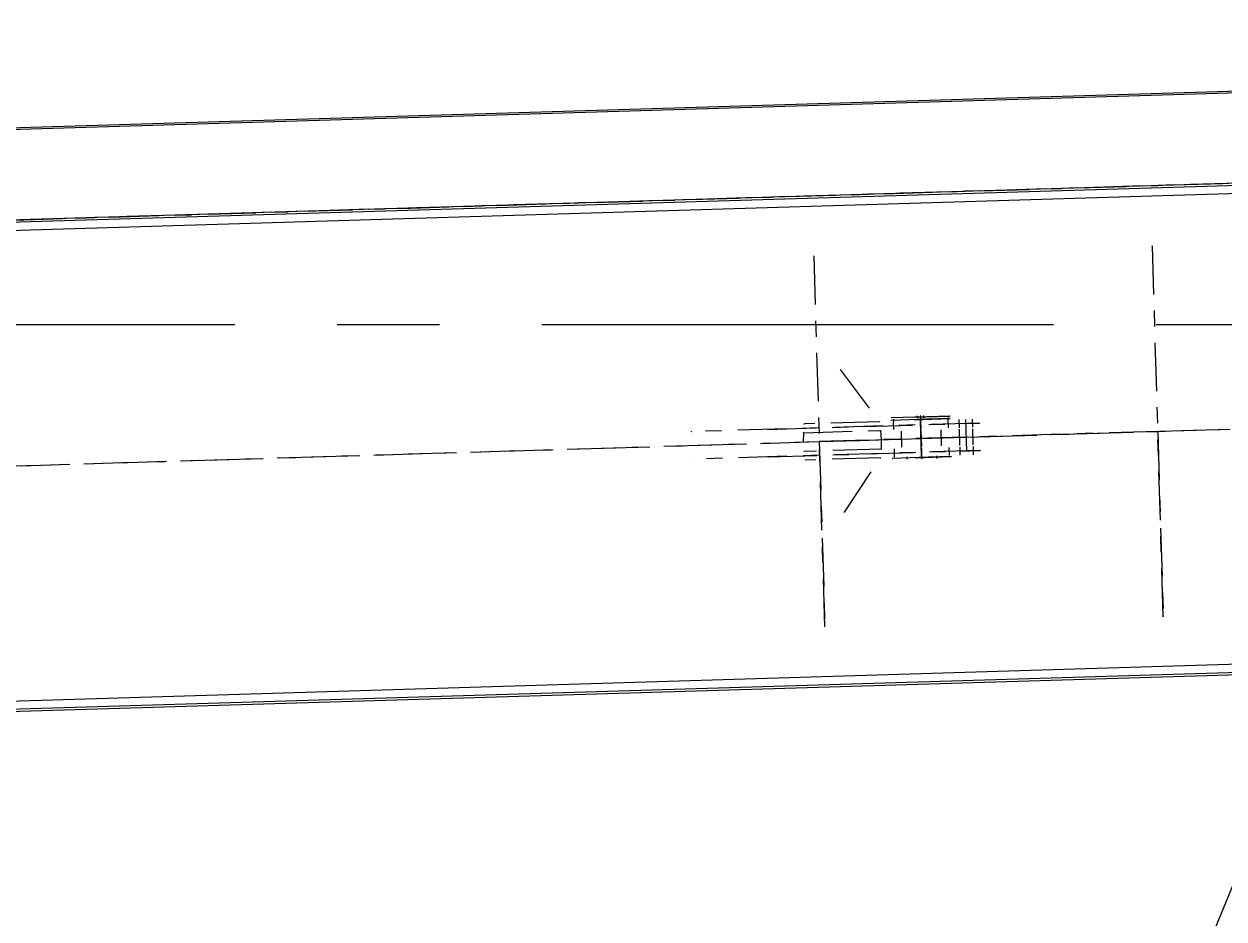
# Model space of a CAD drawing. Header units: millimetres. Extents: x 2368 to 8313, y 7493 to 11698.
# Drawn here: x 4962.8 to 5037.3, y 11434.7 to 11490.2 of the extents above; entities that cross this region are included whole.
import ezdxf

# ---------------------------------------------------------------- set-up
doc = ezdxf.new("R2010")
doc.units = ezdxf.units.MM
for name, pattern in [('CENTER', [50.8, 31.75, -6.35, 6.35, -6.35]), ('XKITLINE00', [0]), ('XKITLINE02', [4, 2, -2]), ('XKITLINE03', [6, 3, -1, 1, -1])]:
    doc.linetypes.add(name, pattern=pattern)

msp = doc.modelspace()

# ---------------------------------------------------------------- linework, layer by layer
at = {"color": 8, "linetype": 'XKITLINE00'}
for p, q in [((5175.9562, 11490.151), (4842.1084, 11480.0713)), ((5175.9593, 11490.051), (4842.1114, 11479.9714)), ((5176.1283, 11484.4536), (4842.2804, 11474.3739)), ((5176.1327, 11484.3051), (4842.2849, 11474.2255)), ((5176.148, 11483.8005), (4842.3001, 11473.7209)), ((5177.0284, 11454.6405), (4843.1805, 11444.5608)), ((5177.0436, 11454.1359), (4843.1958, 11444.0562)), ((5177.0481, 11453.9875), (4904.6569, 11445.7633)), ((5040.5349, 11443.3622), (4973.8633, 11281.3923))]:
    msp.add_line(p, q, dxfattribs=at)
at = {"color": 8, "linetype": 'XKITLINE03'}
for p, q in [((4842.2803, 11474.3739), (5176.1282, 11484.4536)), ((5176.1283, 11484.4536), (4842.2804, 11474.3739)), ((5011.8242, 11475.7511), (5011.8243, 11475.7511)), ((5011.8243, 11475.7511), (5012.1714, 11464.2564)), ((5032.8147, 11476.3849), (5032.8147, 11476.3849)), ((5032.8147, 11476.3849), (5033.1618, 11464.8901)), ((4842.7402, 11459.1409), (5176.5881, 11469.2205)), ((4842.7403, 11459.1409), (5176.5882, 11469.2205)), ((5013.4685, 11468.7276), (5015.8931, 11465.4893)), ((4888.5882, 11460.5251), (5052.5881, 11465.4767)), ((5008.9621, 11465.0099), (5020.8169, 11465.3678)), ((5015.8931, 11465.4893), (5011.2437, 11465.3489)), ((5022.1066, 11465.4067), (5016.1088, 11465.2257)), ((5018.8403, 11465.7983), (5016.6238, 11465.7314)), ((5018.8452, 11465.6384), (5016.6287, 11465.5715)), ((5018.0558, 11465.7747), (5020.2723, 11465.8416)), ((5018.0606, 11465.6147), (5020.2771, 11465.6817)), ((5018.5217, 11463.3476), (5018.4553, 11465.5466)), ((5020.2723, 11465.8416), (5018.8403, 11465.7983)), ((5020.2771, 11465.6817), (5018.8452, 11465.6384)), ((5020.8169, 11465.3678), (5022.1066, 11465.4067)), ((5016.1088, 11465.2257), (5004.254, 11464.8677)), ((5011.1993, 11464.227), (5011.2026, 11464.8074)), ((5011.2026, 11464.8074), (5015.9667, 11464.9512)), ((5033.1618, 11464.8901), (5012.1713, 11464.2564)), ((5015.9667, 11464.9512), (5016.005, 11464.3721)), ((5018.4885, 11464.4471), (5020.4891, 11464.5075)), ((5020.4891, 11464.5075), (5033.1618, 11464.8901)), ((5033.1618, 11464.8901), (5033.5088, 11453.3954)), ((5033.5088, 11453.3954), (5033.1618, 11464.8901)), ((5016.0018, 11463.7918), (5011.2375, 11463.6479)), ((5012.5183, 11452.7616), (5012.1713, 11464.2564)), ((5012.1713, 11464.2564), (5012.1714, 11464.2564)), ((5012.1714, 11464.2564), (5014.6558, 11464.3314)), ((5012.1714, 11464.2564), (5012.5184, 11452.7616)), ((5014.6558, 11464.3314), (5018.4885, 11464.4471)), ((5016.005, 11464.3721), (5016.0018, 11463.7918)), ((5016.1601, 11463.5264), (5004.3053, 11463.1685)), ((5009.0134, 11463.3106), (5020.8682, 11463.6686)), ((5015.9607, 11463.2503), (5011.3113, 11463.1099)), ((5013.7359, 11459.8716), (5015.9607, 11463.2503)), ((5022.1579, 11463.7075), (5016.1601, 11463.5264)), ((5018.9164, 11463.2795), (5016.6999, 11463.2126)), ((5018.1318, 11463.2558), (5020.3483, 11463.3227)), ((5020.3483, 11463.3227), (5018.9164, 11463.2795)), ((5020.8682, 11463.6686), (5022.1579, 11463.7075)), ((5033.5088, 11453.3954), (5033.5088, 11453.3954)), ((5012.5184, 11452.7616), (5012.5183, 11452.7616))]:
    msp.add_line(p, q, dxfattribs=at)
at = {"color": 6, "linetype": 'CENTER'}
msp.add_line((3369.36, 11471.5205), (7066.504, 11471.5205), dxfattribs=at)
at = {"color": 3, "linetype": 'XKITLINE02'}
for p, q in [((5016.7555, 11465.4953), (5016.7706, 11464.9955)), ((5016.7645, 11465.6556), (5016.7693, 11465.4957)), ((5018.2522, 11465.8606), (5018.257, 11465.7007)), ((5018.4456, 11465.8665), (5018.4505, 11465.7065)), ((5018.4505, 11465.7065), (5018.4553, 11465.5466)), ((5018.4553, 11465.5466), (5018.4704, 11465.0468)), ((5018.6391, 11465.8723), (5018.644, 11465.7124)), ((5020.1365, 11465.7574), (5020.1413, 11465.5975)), ((5020.1551, 11465.5979), (5020.1702, 11465.0982)), ((5020.8281, 11465.6183), (5020.8432, 11465.1185)), ((5021.2427, 11465.6308), (5021.3091, 11463.4318)), ((5021.6573, 11465.6433), (5021.6724, 11465.1435)), ((5017.244, 11464.9098), (5017.2741, 11463.9102)), ((5018.4734, 11464.9469), (5018.5036, 11463.9473)), ((5019.7029, 11464.984), (5019.733, 11463.9845)), ((5020.8462, 11465.0185), (5020.8764, 11464.019)), ((5021.6754, 11465.0436), (5021.7056, 11464.044)), ((5016.8068, 11463.7961), (5016.8219, 11463.2963)), ((5018.5066, 11463.8474), (5018.5217, 11463.3476)), ((5020.2064, 11463.8987), (5020.2215, 11463.3989)), ((5020.8794, 11463.919), (5020.8945, 11463.4193)), ((5021.7086, 11463.9441), (5021.7237, 11463.4443)), ((5017.5958, 11463.3197), (5017.6006, 11463.1597)), ((5018.5217, 11463.3476), (5018.5265, 11463.1877)), ((5019.4476, 11463.3756), (5019.4525, 11463.2156))]:
    msp.add_line(p, q, dxfattribs=at)
at = {"color": 8, "linetype": 'XKITLINE00'}
for centre in [(5011.8242, 11475.7511), (5011.8243, 11475.7511), (5032.8147, 11476.3849), (5032.8147, 11476.3849), (5013.4685, 11468.7276), (5011.2437, 11465.3489), (5015.8931, 11465.4893), (5015.8931, 11465.4893), (5016.1088, 11465.2257), (5016.1088, 11465.2257), (5016.6238, 11465.7314), (5016.6287, 11465.5715), (5018.0558, 11465.7747), (5018.0606, 11465.6147), (5018.4553, 11465.5466), (5018.8403, 11465.7983), (5018.8403, 11465.7983), (5018.8452, 11465.6384), (5018.8452, 11465.6384), (5020.2723, 11465.8416), (5020.2723, 11465.8416), (5020.2771, 11465.6817), (5020.2771, 11465.6817), (5020.8169, 11465.3678), (5020.8169, 11465.3678), (5022.1066, 11465.4067), (5022.1066, 11465.4067), (5004.254, 11464.8677), (5008.9621, 11465.0099), (5011.2026, 11464.8074), (5011.2026, 11464.8074), (5015.9667, 11464.9512), (5015.9667, 11464.9512), (5020.4891, 11464.5075), (5020.4891, 11464.5075), (5033.1618, 11464.8901), (5033.1618, 11464.8901), (5033.1618, 11464.8901), (5033.1618, 11464.8901), (5033.1618, 11464.8901), (5011.1993, 11464.227), (5012.1713, 11464.2564), (5012.1713, 11464.2564), (5012.1713, 11464.2564), (5012.1714, 11464.2564), (5012.1714, 11464.2564), (5012.1714, 11464.2564), (5014.6558, 11464.3314), (5014.6558, 11464.3314), (5016.0018, 11463.7918), (5016.0018, 11463.7918), (5016.005, 11464.3721), (5016.005, 11464.3721), (5018.4885, 11464.4471), (5018.4885, 11464.4471), (5004.3053, 11463.1685), (5009.0134, 11463.3106), (5011.2375, 11463.6479), (5011.3113, 11463.1099), (5015.9607, 11463.2503), (5015.9607, 11463.2503), (5016.1601, 11463.5264), (5016.1601, 11463.5264), (5016.6999, 11463.2126), (5018.1318, 11463.2558), (5018.5217, 11463.3476), (5018.9164, 11463.2795), (5018.9164, 11463.2795), (5020.3483, 11463.3227), (5020.3483, 11463.3227), (5020.8682, 11463.6686), (5020.8682, 11463.6686), (5022.1579, 11463.7075), (5022.1579, 11463.7075), (5013.7359, 11459.8716), (5033.5088, 11453.3954), (5033.5088, 11453.3954), (5033.5088, 11453.3954), (5012.5183, 11452.7616), (5012.5184, 11452.7616), (5012.5184, 11452.7616)]:
    msp.add_circle(centre, 0.004, dxfattribs=at)

doc.saveas('drawing.dxf')
